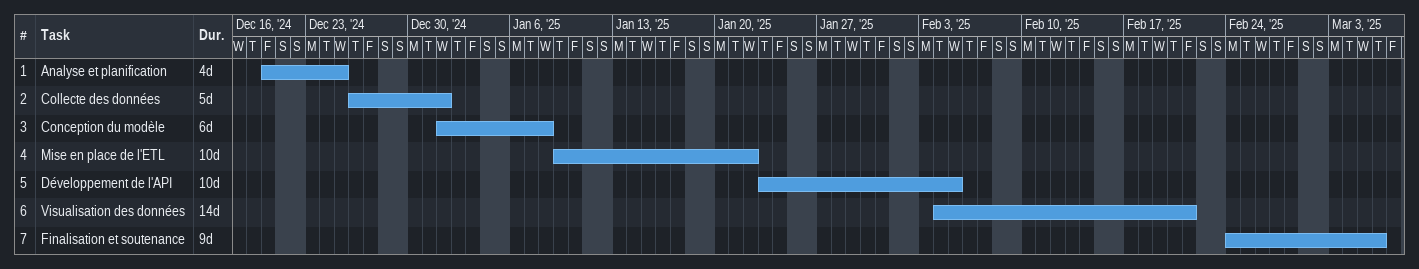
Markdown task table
| ID | Task | Duration | Start | Finish |
|---|---|---|---|---|
| 1 | Analyse et planification | 4d | 2024-12-20 | 2024-12-25 |
| 2 | Collecte des données | 5d | 2024-12-26 | 2025-01-01 |
| 3 | Conception du modèle | 6d | 2025-01-01 | 2025-01-08 |
| 4 | Mise en place de l'ETL | 10d | 2025-01-09 | 2025-01-22 |
| 5 | Développement de l'API | 10d | 2025-01-23 | 2025-02-05 |
| 6 | Visualisation des données | 14d | 2025-02-04 | 2025-02-21 |
| 7 | Finalisation et soutenance | 9d | 2025-02-24 | 2025-03-06 |
